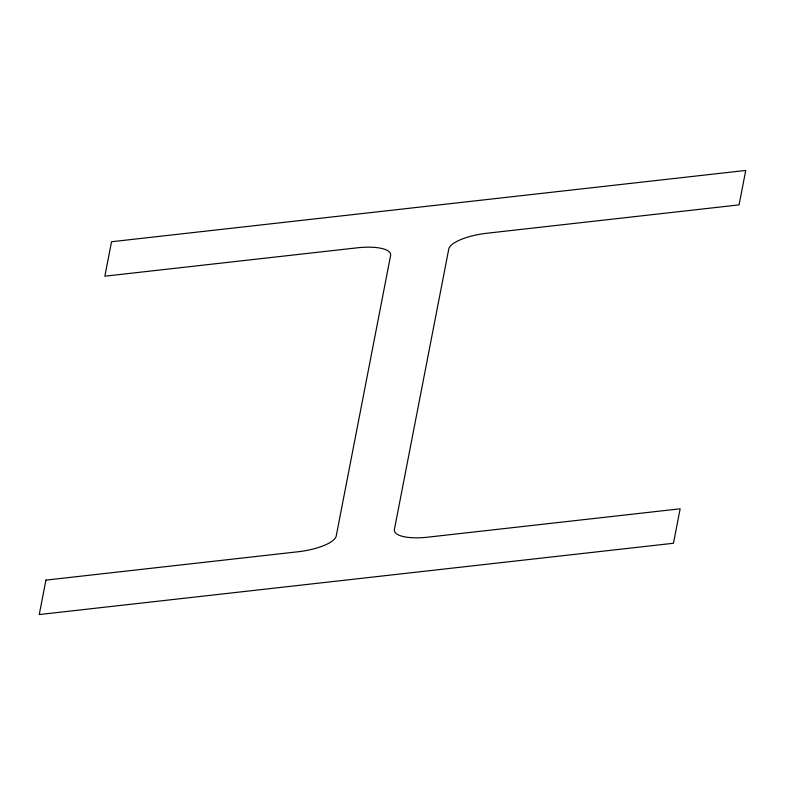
<?xml version="1.0" encoding="UTF-8"?>
<svg xmlns="http://www.w3.org/2000/svg" width="785" height="785" viewBox="0 0 785 785"><rect width="100%" height="100%" fill="white"/><g stroke="black" fill="none" stroke-linecap="round" stroke-linejoin="round"><path stroke-width="1.18" d="M45.932 580.115L39.25 614.557L673.471 543.259L680.153 508.808L427.972 537.156A36.267 11.382 -8.4 0 1 394.413 529.414L448.765 249.051A36.267 11.382 -8.4 0 1 486.896 233.243L739.068 204.885L745.75 170.443L111.529 241.741L104.847 276.192L357.028 247.844A36.267 11.382 -8.4 0 1 390.587 255.586L336.235 535.949A36.267 11.382 -8.4 0 1 298.104 551.757L45.932 580.115"/></g></svg>
